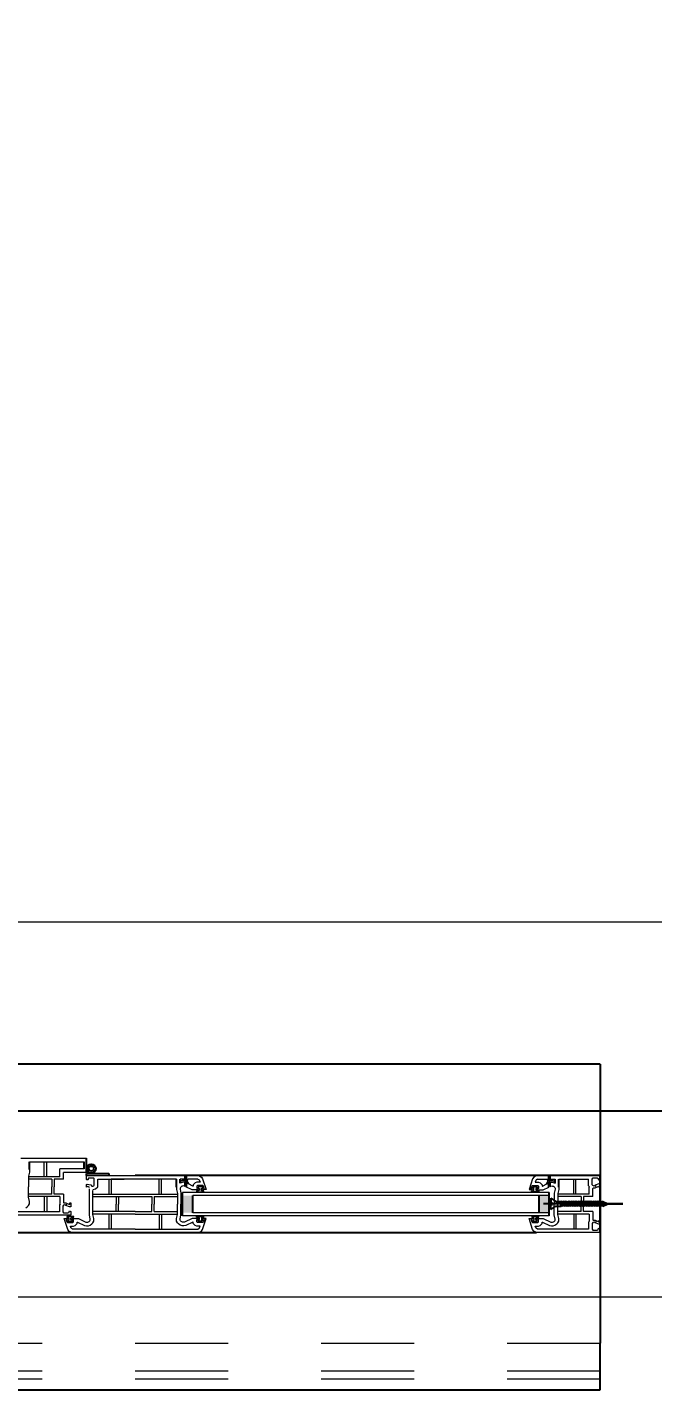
# Model space of a CAD drawing. Header units: metres. Extents: x -355 to 973, y -73 to 238.
# Drawn here: x 515.918 to 516.591, y 91.304 to 92.769 of the extents above; entities that cross this region are included whole.
import ezdxf

# ---------------------------------------------------------------- set-up
doc = ezdxf.new("R2010")
doc.units = ezdxf.units.M
doc.header["$LTSCALE"] = 3
doc.header["$MEASUREMENT"] = 0
for name, pattern in [('1', [30, 6, 6, 6, 6, 6]), ('202$0$HIDDEN', [0.375, 0.25, -0.125]), ('DASHED2', [0.375, 0.25, -0.125])]:
    doc.linetypes.add(name, pattern=pattern)
doc.layers.add('01B', color=10, linetype='Continuous')
doc.layers.add('5', color=2, linetype='Continuous')
doc.layers.add('05', color=21, linetype='Continuous', lineweight=5)
doc.layers.add('15', color=63, linetype='DASHED2', lineweight=15)
doc.styles.get("Standard").update_dxf_attribs({"font": 'arial.ttf'})
doc.dimstyles.new('ahmad', dxfattribs={"dimtxt": 0.2, "dimasz": 0.1375, "dimexe": 0, "dimexo": 0.0625, "dimgap": 0.09, "dimtad": 0, "dimzin": 0, "dimdsep": 46, "dimtxsty": 'Standard', "dimblk": 'OBLIQUE', "dimcen": 0.09, "dimclrd": 245, "dimclrt": 61, "dimadec": 0, "dimazin": 0, "dimtfac": 1, "dimtofl": 0, "dimtmove": 0, "dimatfit": 3, "dimldrblk": 'OBLIQUE', "dimfxl": 0, "dimfxlon": 1, "dimtolj": 1, "dimtzin": 0, "dimlwd": 13, "dimarcsym": 0})

# ---------------------------------------------------------------- blocks, each defined once
blk = doc.blocks.new('_Oblique')
at = {"color": 0, "linetype": 'ByBlock', "lineweight": -2}
blk.add_line((-0.5, -0.5), (0.5, 0.5), dxfattribs=at)
blk = doc.blocks.new('*D858')
at = {"color": 245, "lineweight": 13, "transparency": 16777216}
for p, q in [((513.1213, 91.8073), (518.4036, 91.8073)), ((524.5213, 91.8073), (519.239, 91.8073))]:
    blk.add_line(p, q, dxfattribs=at)
at = {"layer": 'Defpoints', "color": 0, "transparency": 16777216}
for p in [(513.1213, 91.8073), (513.1213, 91.6073), (524.5213, 91.6042)]:
    blk.add_point(p, dxfattribs=at)
at = {"color": 245, "lineweight": 13, "transparency": 16777216, "xscale": 0.1375, "yscale": 0.1375, "zscale": 0.1375, "rotation": 180}
blk.add_blockref('_Oblique', (513.1213, 91.8073), dxfattribs=at)
at = {"color": 245, "lineweight": 13, "transparency": 16777216, "xscale": 0.1375, "yscale": 0.1375, "zscale": 0.1375}
blk.add_blockref('_Oblique', (524.5213, 91.8073), dxfattribs=at)
at = {"color": 61, "transparency": 16777216, "insert": (518.8213, 91.8073), "char_height": 0.2, "attachment_point": 5}
blk.add_mtext('\\A1;11.40', dxfattribs=at)
blk = doc.blocks.new('DSSSS')
at = {"layer": '05'}
for p, q in [((152.7604, -221.3864), (152.7604, -221.3872)), ((152.7604, -221.3872), (152.7664, -221.3872)), ((152.7664, -221.3872), (152.7664, -221.3863))]:
    blk.add_line(p, q, dxfattribs=at)
blk.add_lwpolyline([(152.7664, -221.3863), (152.7646, -221.3863), (152.7646, -221.384), (152.7657, -221.384), (152.7654, -221.383), (152.7617, -221.383), (152.7617, -221.3838), (152.7623, -221.3841), (152.763, -221.3847), (152.763, -221.3859), (152.7619, -221.3864), (152.7604, -221.3864)], dxfattribs=at)
blk = doc.blocks.new('ddd')
at = {"layer": '01B'}
for points in [[(1655.8293, 1003.8705), (1655.8184, 1003.8705), (1655.8184, 1003.889), (1655.8293, 1003.889)], [(1656.2018, 1003.8705), (1656.2127, 1003.8705), (1656.2127, 1003.889), (1656.2018, 1003.889)]]:
    blk.add_hatch(color=143, dxfattribs=at).paths.add_polyline_path(points)
at = {"layer": '01B', "color": 32}
for p in [(1655.7637, 1004.0793), (1655.7637, 1003.7293)]:
    blk.add_line(p, (1655.7637, 1004.0293), dxfattribs=at)
at = {"layer": '01B', "color": 143}
for p, q in [((1655.7637, 1003.9104), (1655.7637, 1003.8491)), ((1657.1951, 1003.9104), (1655.8322, 1003.9104)), ((1655.8184, 1003.8923), (1655.8184, 1003.8672)), ((1655.8293, 1003.889), (1655.8293, 1003.8705)), ((1656.2018, 1003.889), (1656.2018, 1003.8705)), ((1656.2127, 1003.8923), (1656.2127, 1003.8672)), ((1655.7802, 1003.8793), (1655.7393, 1003.8793)), ((1655.7393, 1003.8793), (1655.8247, 1003.8793)), ((1655.7608, 1003.8819), (1655.7555, 1003.8793)), ((1655.7608, 1003.8768), (1655.7555, 1003.8793)), ((1655.7608, 1003.8819), (1655.7587, 1003.8793)), ((1655.7608, 1003.8768), (1655.7587, 1003.8793)), ((1655.7621, 1003.8819), (1655.76, 1003.8793)), ((1655.7621, 1003.8768), (1655.76, 1003.8793)), ((1655.7608, 1003.8819), (1655.7616, 1003.8813)), ((1655.7608, 1003.8768), (1655.7616, 1003.8774)), ((1655.7633, 1003.8819), (1655.7612, 1003.8793)), ((1655.7633, 1003.8768), (1655.7612, 1003.8793)), ((1655.7621, 1003.8819), (1655.7628, 1003.8813)), ((1655.7621, 1003.8768), (1655.7628, 1003.8774)), ((1655.7646, 1003.8819), (1655.7624, 1003.8793)), ((1655.7646, 1003.8768), (1655.7624, 1003.8793)), ((1655.7633, 1003.8819), (1655.7641, 1003.8813)), ((1655.7633, 1003.8768), (1655.7641, 1003.8774)), ((1655.7658, 1003.8819), (1655.7637, 1003.8793)), ((1655.7658, 1003.8768), (1655.7637, 1003.8793)), ((1655.7646, 1003.8819), (1655.7653, 1003.8813)), ((1655.7646, 1003.8768), (1655.7653, 1003.8774)), ((1655.7671, 1003.8819), (1655.7649, 1003.8793)), ((1655.7671, 1003.8768), (1655.7649, 1003.8793)), ((1655.7658, 1003.8819), (1655.7666, 1003.8813)), ((1655.7658, 1003.8768), (1655.7666, 1003.8774)), ((1655.7683, 1003.8819), (1655.7662, 1003.8793)), ((1655.7683, 1003.8768), (1655.7662, 1003.8793)), ((1655.7671, 1003.8819), (1655.7678, 1003.8813)), ((1655.7671, 1003.8768), (1655.7678, 1003.8774)), ((1655.7696, 1003.8819), (1655.7674, 1003.8793)), ((1655.7696, 1003.8768), (1655.7674, 1003.8793)), ((1655.7683, 1003.8819), (1655.769, 1003.8813)), ((1655.7683, 1003.8768), (1655.769, 1003.8774)), ((1655.7708, 1003.8819), (1655.7687, 1003.8793)), ((1655.7708, 1003.8768), (1655.7687, 1003.8793)), ((1655.7696, 1003.8819), (1655.7703, 1003.8813)), ((1655.7696, 1003.8768), (1655.7703, 1003.8774)), ((1655.7721, 1003.8819), (1655.7699, 1003.8793)), ((1655.7721, 1003.8768), (1655.7699, 1003.8793)), ((1655.7708, 1003.8819), (1655.7715, 1003.8813)), ((1655.7708, 1003.8768), (1655.7715, 1003.8774)), ((1655.7733, 1003.8819), (1655.7712, 1003.8793)), ((1655.7733, 1003.8768), (1655.7712, 1003.8793)), ((1655.7721, 1003.8819), (1655.7728, 1003.8813)), ((1655.7721, 1003.8768), (1655.7728, 1003.8774)), ((1655.7745, 1003.8819), (1655.7724, 1003.8793)), ((1655.7745, 1003.8768), (1655.7724, 1003.8793)), ((1655.7733, 1003.8819), (1655.774, 1003.8813)), ((1655.7733, 1003.8768), (1655.774, 1003.8774)), ((1655.7758, 1003.8819), (1655.7737, 1003.8793)), ((1655.7758, 1003.8768), (1655.7737, 1003.8793)), ((1655.7745, 1003.8819), (1655.7753, 1003.8813)), ((1655.7745, 1003.8768), (1655.7753, 1003.8774)), ((1655.777, 1003.8819), (1655.7749, 1003.8793)), ((1655.777, 1003.8768), (1655.7749, 1003.8793)), ((1655.7758, 1003.8819), (1655.7765, 1003.8813)), ((1655.7758, 1003.8768), (1655.7765, 1003.8774)), ((1655.7783, 1003.8819), (1655.7762, 1003.8793)), ((1655.7783, 1003.8768), (1655.7762, 1003.8793)), ((1655.777, 1003.8819), (1655.7778, 1003.8813)), ((1655.777, 1003.8768), (1655.7778, 1003.8774)), ((1655.7795, 1003.8819), (1655.7774, 1003.8793)), ((1655.7795, 1003.8768), (1655.7774, 1003.8793)), ((1655.7783, 1003.8819), (1655.779, 1003.8813)), ((1655.7783, 1003.8768), (1655.779, 1003.8774)), ((1655.7808, 1003.8819), (1655.7786, 1003.8793)), ((1655.7808, 1003.8768), (1655.7786, 1003.8793)), ((1655.7795, 1003.8819), (1655.7803, 1003.8813)), ((1655.7795, 1003.8768), (1655.7803, 1003.8774)), ((1655.782, 1003.8819), (1655.7799, 1003.8793)), ((1655.782, 1003.8768), (1655.7799, 1003.8793)), ((1655.7808, 1003.8819), (1655.7815, 1003.8813)), ((1655.7808, 1003.8768), (1655.7815, 1003.8774)), ((1655.7833, 1003.8819), (1655.7811, 1003.8793)), ((1655.7833, 1003.8768), (1655.7811, 1003.8793)), ((1655.782, 1003.8819), (1655.7827, 1003.8813)), ((1655.782, 1003.8768), (1655.7827, 1003.8774)), ((1655.7845, 1003.8819), (1655.7824, 1003.8793)), ((1655.7845, 1003.8768), (1655.7824, 1003.8793)), ((1655.7833, 1003.8819), (1655.784, 1003.8813)), ((1655.7833, 1003.8768), (1655.784, 1003.8774)), ((1655.7858, 1003.8819), (1655.7836, 1003.8793)), ((1655.7858, 1003.8768), (1655.7836, 1003.8793)), ((1655.7845, 1003.8819), (1655.7852, 1003.8813)), ((1655.7845, 1003.8768), (1655.7852, 1003.8774)), ((1655.787, 1003.8819), (1655.7849, 1003.8793)), ((1655.787, 1003.8768), (1655.7849, 1003.8793)), ((1655.7858, 1003.8819), (1655.7865, 1003.8813)), ((1655.7858, 1003.8768), (1655.7865, 1003.8774)), ((1655.7882, 1003.8819), (1655.7861, 1003.8793)), ((1655.7882, 1003.8768), (1655.7861, 1003.8793)), ((1655.787, 1003.8819), (1655.7877, 1003.8813)), ((1655.787, 1003.8768), (1655.7877, 1003.8774)), ((1655.7895, 1003.8819), (1655.7874, 1003.8793)), ((1655.7895, 1003.8768), (1655.7874, 1003.8793)), ((1655.7882, 1003.8819), (1655.789, 1003.8813)), ((1655.7882, 1003.8768), (1655.789, 1003.8774)), ((1655.7907, 1003.8819), (1655.7886, 1003.8793)), ((1655.7907, 1003.8768), (1655.7886, 1003.8793)), ((1655.7895, 1003.8819), (1655.7902, 1003.8813)), ((1655.7895, 1003.8768), (1655.7902, 1003.8774)), ((1655.792, 1003.8819), (1655.7899, 1003.8793)), ((1655.792, 1003.8768), (1655.7899, 1003.8793)), ((1655.7907, 1003.8819), (1655.7915, 1003.8813)), ((1655.7907, 1003.8768), (1655.7915, 1003.8774)), ((1655.7932, 1003.8819), (1655.7911, 1003.8793)), ((1655.7932, 1003.8768), (1655.7911, 1003.8793)), ((1655.792, 1003.8819), (1655.7927, 1003.8813)), ((1655.792, 1003.8768), (1655.7927, 1003.8774)), ((1655.7945, 1003.8819), (1655.7923, 1003.8793)), ((1655.7945, 1003.8768), (1655.7923, 1003.8793)), ((1655.7932, 1003.8819), (1655.794, 1003.8813)), ((1655.7932, 1003.8768), (1655.794, 1003.8774)), ((1655.7957, 1003.8819), (1655.7936, 1003.8793)), ((1655.7957, 1003.8768), (1655.7936, 1003.8793)), ((1655.7945, 1003.8819), (1655.7952, 1003.8813)), ((1655.7945, 1003.8768), (1655.7952, 1003.8774)), ((1655.797, 1003.8819), (1655.7948, 1003.8793)), ((1655.797, 1003.8768), (1655.7948, 1003.8793)), ((1655.7957, 1003.8819), (1655.7965, 1003.8813)), ((1655.7957, 1003.8768), (1655.7965, 1003.8774)), ((1655.7982, 1003.8819), (1655.7961, 1003.8793)), ((1655.7982, 1003.8768), (1655.7961, 1003.8793)), ((1655.797, 1003.8819), (1655.7977, 1003.8813)), ((1655.797, 1003.8768), (1655.7977, 1003.8774)), ((1655.7995, 1003.8819), (1655.7973, 1003.8793)), ((1655.7995, 1003.8768), (1655.7973, 1003.8793)), ((1655.7982, 1003.8819), (1655.7989, 1003.8813)), ((1655.7982, 1003.8768), (1655.7989, 1003.8774)), ((1655.8007, 1003.8819), (1655.7986, 1003.8793)), ((1655.8007, 1003.8768), (1655.7986, 1003.8793)), ((1655.7995, 1003.8819), (1655.8002, 1003.8813)), ((1655.7995, 1003.8768), (1655.8002, 1003.8774)), ((1655.8019, 1003.8819), (1655.7998, 1003.8793)), ((1655.8019, 1003.8768), (1655.7998, 1003.8793)), ((1655.8007, 1003.8819), (1655.8014, 1003.8813)), ((1655.8007, 1003.8768), (1655.8014, 1003.8774)), ((1655.8032, 1003.8819), (1655.8011, 1003.8793)), ((1655.8032, 1003.8768), (1655.8011, 1003.8793)), ((1655.8019, 1003.8819), (1655.8027, 1003.8813)), ((1655.8019, 1003.8768), (1655.8027, 1003.8774)), ((1655.8044, 1003.8819), (1655.8023, 1003.8793)), ((1655.8044, 1003.8768), (1655.8023, 1003.8793)), ((1655.8032, 1003.8819), (1655.8039, 1003.8813)), ((1655.8032, 1003.8768), (1655.8039, 1003.8774)), ((1655.8057, 1003.8819), (1655.8036, 1003.8793)), ((1655.8057, 1003.8768), (1655.8036, 1003.8793)), ((1655.8044, 1003.8819), (1655.8052, 1003.8813)), ((1655.8044, 1003.8768), (1655.8052, 1003.8774)), ((1655.8114, 1003.8819), (1655.8057, 1003.8819)), ((1655.8057, 1003.8819), (1655.8057, 1003.8793)), ((1655.8057, 1003.8768), (1655.8057, 1003.8793)), ((1655.8114, 1003.8768), (1655.8057, 1003.8768)), ((1655.8168, 1003.8855), (1655.8114, 1003.8819)), ((1655.8168, 1003.8732), (1655.8114, 1003.8768)), ((1655.8168, 1003.8803), (1655.8147, 1003.8803)), ((1655.8147, 1003.8803), (1655.8147, 1003.8793)), ((1655.8147, 1003.8784), (1655.8147, 1003.8793)), ((1655.8168, 1003.8784), (1655.8147, 1003.8784)), ((1655.8168, 1003.8855), (1655.8168, 1003.8803)), ((1655.8168, 1003.8732), (1655.8168, 1003.8784)), ((1655.8082, 1003.8614), (1655.8082, 1003.8529)), ((1655.8174, 1003.8607), (1655.8174, 1003.8566)), ((1655.8189, 1003.8615), (1655.8189, 1003.8572)), ((1656.2084, 1003.8615), (1656.2084, 1003.8572)), ((1656.2099, 1003.8607), (1656.2099, 1003.8566)), ((1656.2192, 1003.8614), (1656.2192, 1003.8529)), ((1655.7637, 1003.8491), (1656.2637, 1003.8491)), ((1655.8119, 1003.8571), (1655.8119, 1003.8529)), ((1655.8123, 1003.8555), (1655.8122, 1003.8549)), ((1655.8174, 1003.8529), (1655.8174, 1003.8491)), ((1655.8189, 1003.8572), (1655.8178, 1003.8551)), ((1655.8181, 1003.8545), (1655.8189, 1003.8529)), ((1655.8189, 1003.8529), (1655.8189, 1003.8491)), ((1655.8209, 1003.8581), (1655.8193, 1003.8551)), ((1655.8193, 1003.8551), (1655.8204, 1003.8529)), ((1656.2065, 1003.8581), (1656.2081, 1003.8551)), ((1656.2081, 1003.8551), (1656.207, 1003.8529)), ((1656.2084, 1003.8572), (1656.2095, 1003.8551)), ((1656.2092, 1003.8545), (1656.2084, 1003.8529)), ((1656.2084, 1003.8529), (1656.2084, 1003.8491)), ((1656.2099, 1003.8529), (1656.2099, 1003.8491)), ((1656.215, 1003.8555), (1656.2152, 1003.8549)), ((1656.2154, 1003.8571), (1656.2154, 1003.8529)), ((1656.2921, 1003.8467), (1656.2921, 1003.8491)), ((1656.3159, 1003.8467), (1656.2921, 1003.8467)), ((1656.3159, 1003.8491), (1656.3159, 1003.8467)), ((1656.3159, 1003.8456), (1656.3159, 1003.8304)), ((1656.3185, 1003.8418), (1656.3185, 1003.8342)), ((1656.3774, 1003.8427), (1656.3774, 1003.8342))]:
    blk.add_line(p, q, dxfattribs=at)
for radius in [0.00477, 0.00274]:
    blk.add_circle((1656.3109, 1003.8416), radius, dxfattribs=at)
at = {"layer": '05', "color": 143}
for p, q in [((1655.7637, 1003.9064), (1655.7637, 1003.9104)), ((1655.7651, 1003.9057), (1655.7637, 1003.9064)), ((1655.7656, 1003.9063), (1655.7651, 1003.9057)), ((1655.7667, 1003.9078), (1655.7656, 1003.9073)), ((1655.7656, 1003.9073), (1655.7656, 1003.9063)), ((1655.771, 1003.9078), (1655.7667, 1003.9078)), ((1655.7716, 1003.9077), (1655.771, 1003.9078)), ((1655.7722, 1003.9067), (1655.7716, 1003.9077)), ((1655.7722, 1003.9006), (1655.7722, 1003.9067)), ((1655.776, 1003.8993), (1655.776, 1003.9066)), ((1655.776, 1003.9066), (1655.8311, 1003.9066)), ((1655.7896, 1003.8904), (1655.7896, 1003.9066)), ((1655.7921, 1003.8904), (1655.7921, 1003.9066)), ((1655.8311, 1003.9066), (1655.8323, 1003.9058)), ((1655.8323, 1003.9058), (1655.8328, 1003.9052)), ((1655.8328, 1003.9052), (1655.8334, 1003.9033)), ((1656.1945, 1003.9052), (1656.1939, 1003.9033)), ((1656.195, 1003.9058), (1656.1945, 1003.9052)), ((1656.1962, 1003.9066), (1656.195, 1003.9058)), ((1656.2637, 1003.9066), (1656.1962, 1003.9066)), ((1656.2352, 1003.8904), (1656.2352, 1003.9066)), ((1656.2377, 1003.8904), (1656.2377, 1003.9066)), ((1656.2637, 1003.9104), (1656.3322, 1003.9104)), ((1656.2637, 1003.9066), (1656.3311, 1003.9066)), ((1656.2896, 1003.8904), (1656.2896, 1003.9066)), ((1656.2921, 1003.8904), (1656.2921, 1003.9066)), ((1656.3311, 1003.9066), (1656.3323, 1003.9058)), ((1656.3322, 1003.9104), (1656.3349, 1003.9087)), ((1656.3323, 1003.9058), (1656.3328, 1003.9052)), ((1656.3328, 1003.9052), (1656.3334, 1003.9033)), ((1656.3349, 1003.9087), (1656.3362, 1003.907)), ((1656.3362, 1003.907), (1656.3401, 1003.8953)), ((1655.7637, 1003.9013), (1655.7651, 1003.9014)), ((1655.7637, 1003.8972), (1655.7637, 1003.9013)), ((1655.764, 1003.897), (1655.7637, 1003.8972)), ((1655.7646, 1003.8971), (1655.764, 1003.897)), ((1655.7647, 1003.8984), (1655.7646, 1003.8971)), ((1655.7652, 1003.8989), (1655.7647, 1003.8984)), ((1655.7651, 1003.9014), (1655.7689, 1003.8999)), ((1655.7689, 1003.8971), (1655.7652, 1003.8989)), ((1655.7687, 1003.8985), (1655.7678, 1003.899)), ((1655.7678, 1003.899), (1655.7683, 1003.8988)), ((1655.7683, 1003.8988), (1655.7687, 1003.8985)), ((1655.7689, 1003.8999), (1655.7702, 1003.8991)), ((1655.7701, 1003.8971), (1655.7689, 1003.8971)), ((1655.7712, 1003.8971), (1655.7701, 1003.8971)), ((1655.7702, 1003.8991), (1655.7715, 1003.8997)), ((1655.7715, 1003.8967), (1655.7712, 1003.8971)), ((1655.7715, 1003.8997), (1655.7722, 1003.9006)), ((1655.7715, 1003.8878), (1655.7715, 1003.8967)), ((1655.7752, 1003.8982), (1655.776, 1003.8993)), ((1655.7754, 1003.8979), (1655.7752, 1003.8982)), ((1655.7754, 1003.8904), (1655.7754, 1003.8979)), ((1655.7754, 1003.8904), (1655.8091, 1003.8904)), ((1655.8082, 1003.898), (1655.8081, 1003.8954)), ((1655.8081, 1003.8954), (1655.8091, 1003.891)), ((1655.8093, 1003.8999), (1655.8082, 1003.898)), ((1655.8091, 1003.891), (1655.8091, 1003.8841)), ((1655.8103, 1003.9011), (1655.8093, 1003.8999)), ((1655.8122, 1003.9024), (1655.8103, 1003.9011)), ((1655.814, 1003.903), (1655.8122, 1003.9024)), ((1655.816, 1003.9031), (1655.814, 1003.903)), ((1655.818, 1003.9027), (1655.816, 1003.9031)), ((1655.8257, 1003.899), (1655.818, 1003.9027)), ((1655.8261, 1003.899), (1655.8257, 1003.899)), ((1655.8282, 1003.9026), (1655.8261, 1003.9005)), ((1655.8261, 1003.9005), (1655.8261, 1003.899)), ((1655.8301, 1003.9033), (1655.8282, 1003.9026)), ((1655.8334, 1003.9033), (1655.8301, 1003.9033)), ((1656.1939, 1003.9033), (1656.1973, 1003.9033)), ((1656.1973, 1003.9033), (1656.1992, 1003.9026)), ((1656.1992, 1003.9026), (1656.2012, 1003.9005)), ((1656.2012, 1003.9005), (1656.2012, 1003.899)), ((1656.2012, 1003.899), (1656.2017, 1003.899)), ((1656.2017, 1003.899), (1656.2093, 1003.9027)), ((1656.2093, 1003.9027), (1656.2113, 1003.9031)), ((1656.2113, 1003.9031), (1656.2133, 1003.903)), ((1656.2133, 1003.903), (1656.2152, 1003.9024)), ((1656.2152, 1003.9024), (1656.217, 1003.9011)), ((1656.217, 1003.9011), (1656.218, 1003.8999)), ((1656.218, 1003.8999), (1656.2192, 1003.898)), ((1656.2192, 1003.8954), (1656.2182, 1003.891)), ((1656.2182, 1003.891), (1656.2182, 1003.8841)), ((1656.2637, 1003.8904), (1656.2182, 1003.8904)), ((1656.2192, 1003.898), (1656.2192, 1003.8954)), ((1656.2637, 1003.8904), (1656.3091, 1003.8904)), ((1656.3082, 1003.898), (1656.3081, 1003.8954)), ((1656.3081, 1003.8954), (1656.3091, 1003.891)), ((1656.3093, 1003.8999), (1656.3082, 1003.898)), ((1656.3091, 1003.891), (1656.3091, 1003.8833)), ((1656.3103, 1003.9011), (1656.3093, 1003.8999)), ((1656.3122, 1003.9024), (1656.3103, 1003.9011)), ((1656.3124, 1003.8976), (1656.3119, 1003.8969)), ((1656.3119, 1003.8969), (1656.3119, 1003.8958)), ((1656.3119, 1003.8958), (1656.3129, 1003.8914)), ((1656.314, 1003.903), (1656.3122, 1003.9024)), ((1656.313, 1003.8983), (1656.3124, 1003.8976)), ((1656.3129, 1003.8914), (1656.3129, 1003.8833)), ((1656.3138, 1003.8989), (1656.313, 1003.8983)), ((1656.3147, 1003.8992), (1656.3138, 1003.8989)), ((1656.316, 1003.9031), (1656.314, 1003.903)), ((1656.3157, 1003.8993), (1656.3147, 1003.8992)), ((1656.3168, 1003.899), (1656.3157, 1003.8993)), ((1656.318, 1003.9027), (1656.316, 1003.9031)), ((1656.3248, 1003.8951), (1656.3168, 1003.899)), ((1656.3257, 1003.899), (1656.318, 1003.9027)), ((1656.3312, 1003.8951), (1656.3248, 1003.8951)), ((1656.3261, 1003.899), (1656.3257, 1003.899)), ((1656.3282, 1003.9026), (1656.3261, 1003.9005)), ((1656.3261, 1003.9005), (1656.3261, 1003.899)), ((1656.3301, 1003.9033), (1656.3282, 1003.9026)), ((1656.3296, 1003.8939), (1656.3296, 1003.8929)), ((1656.3296, 1003.8929), (1656.3373, 1003.8929)), ((1656.3303, 1003.8993), (1656.3299, 1003.8989)), ((1656.3299, 1003.8989), (1656.3299, 1003.8964)), ((1656.3299, 1003.8964), (1656.3313, 1003.8958)), ((1656.3334, 1003.9033), (1656.3301, 1003.9033)), ((1656.3308, 1003.8995), (1656.3303, 1003.8993)), ((1656.3365, 1003.8995), (1656.3308, 1003.8995)), ((1656.3316, 1003.8953), (1656.3312, 1003.8951)), ((1656.3313, 1003.8958), (1656.3316, 1003.8955)), ((1656.3316, 1003.8955), (1656.3316, 1003.8953)), ((1656.3362, 1003.8953), (1656.3362, 1003.8957)), ((1656.3362, 1003.8957), (1656.3369, 1003.8957)), ((1656.3401, 1003.8953), (1656.3362, 1003.8953)), ((1656.3369, 1003.8993), (1656.3365, 1003.8995)), ((1656.3372, 1003.8989), (1656.3369, 1003.8993)), ((1656.3369, 1003.8957), (1656.3375, 1003.8958)), ((1656.3378, 1003.8966), (1656.3372, 1003.8989)), ((1656.3373, 1003.8929), (1656.3373, 1003.894)), ((1656.3375, 1003.8958), (1656.3377, 1003.8962)), ((1656.3377, 1003.8962), (1656.3378, 1003.8966)), ((1655.7715, 1003.8878), (1655.7817, 1003.8878)), ((1655.7817, 1003.8878), (1655.7817, 1003.8797)), ((1655.7817, 1003.8716), (1655.7817, 1003.8797)), ((1655.7842, 1003.8878), (1655.8091, 1003.8878)), ((1655.7842, 1003.8878), (1655.7842, 1003.8797)), ((1655.7842, 1003.8716), (1655.7842, 1003.8797)), ((1655.8091, 1003.8841), (1655.8091, 1003.8797)), ((1655.8091, 1003.8754), (1655.8091, 1003.8797)), ((1655.8091, 1003.8685), (1655.8091, 1003.8754)), ((1655.8129, 1003.8754), (1655.8129, 1003.8797)), ((1655.8129, 1003.868), (1655.8129, 1003.8754)), ((1656.2144, 1003.8754), (1656.2144, 1003.8797)), ((1656.2144, 1003.868), (1656.2144, 1003.8754)), ((1656.2431, 1003.8878), (1656.2182, 1003.8878)), ((1656.2182, 1003.8841), (1656.2182, 1003.8797)), ((1656.2182, 1003.8754), (1656.2182, 1003.8797)), ((1656.2182, 1003.8685), (1656.2182, 1003.8754)), ((1656.2431, 1003.8878), (1656.2431, 1003.8797)), ((1656.2431, 1003.8716), (1656.2431, 1003.8797)), ((1656.2637, 1003.8878), (1656.2457, 1003.8878)), ((1656.2457, 1003.8878), (1656.2457, 1003.8797)), ((1656.2457, 1003.8716), (1656.2457, 1003.8797)), ((1656.2637, 1003.8878), (1656.3091, 1003.8878)), ((1656.2817, 1003.8878), (1656.2817, 1003.8797)), ((1656.2817, 1003.8716), (1656.2817, 1003.8797)), ((1656.2842, 1003.8878), (1656.2842, 1003.8797)), ((1656.2842, 1003.8716), (1656.2842, 1003.8797)), ((1656.3091, 1003.8833), (1656.3091, 1003.865)), ((1656.3129, 1003.8833), (1656.3129, 1003.8632)), ((1656.3588, 1003.8717), (1656.3588, 1003.8879)), ((1656.3614, 1003.8717), (1656.3614, 1003.8879)), ((1655.764, 1003.8625), (1655.7637, 1003.8623)), ((1655.7637, 1003.8623), (1655.7637, 1003.8581)), ((1655.7646, 1003.8623), (1655.764, 1003.8625)), ((1655.7647, 1003.8611), (1655.7646, 1003.8623)), ((1655.7652, 1003.8606), (1655.7647, 1003.8611)), ((1655.7689, 1003.8624), (1655.7652, 1003.8606)), ((1655.7687, 1003.8609), (1655.7678, 1003.8604)), ((1655.7678, 1003.8604), (1655.7683, 1003.8606)), ((1655.7683, 1003.8606), (1655.7687, 1003.8609)), ((1655.7701, 1003.8623), (1655.7689, 1003.8624)), ((1655.7689, 1003.8595), (1655.7702, 1003.8603)), ((1655.7712, 1003.8623), (1655.7701, 1003.8623)), ((1655.7702, 1003.8603), (1655.7715, 1003.8597)), ((1655.7715, 1003.8628), (1655.7712, 1003.8623)), ((1655.7715, 1003.8716), (1655.7817, 1003.8716)), ((1655.7715, 1003.8716), (1655.7715, 1003.8628)), ((1655.7715, 1003.8597), (1655.7722, 1003.8589)), ((1655.7754, 1003.8615), (1655.7752, 1003.8613)), ((1655.7752, 1003.8613), (1655.776, 1003.8601)), ((1655.7754, 1003.8691), (1655.8091, 1003.8691)), ((1655.7754, 1003.8691), (1655.7754, 1003.8615)), ((1655.776, 1003.8601), (1655.776, 1003.8529)), ((1655.7842, 1003.8716), (1655.8091, 1003.8716)), ((1655.7896, 1003.8691), (1655.7896, 1003.8529)), ((1655.7921, 1003.8691), (1655.7921, 1003.8529)), ((1655.8081, 1003.864), (1655.8091, 1003.8685)), ((1655.8082, 1003.8614), (1655.8081, 1003.864)), ((1655.8119, 1003.8636), (1655.8129, 1003.868)), ((1655.8119, 1003.8626), (1655.8119, 1003.8636)), ((1655.8124, 1003.8618), (1655.8119, 1003.8626)), ((1655.813, 1003.8611), (1655.8124, 1003.8618)), ((1655.8138, 1003.8605), (1655.813, 1003.8611)), ((1655.8147, 1003.8603), (1655.8138, 1003.8605)), ((1655.8157, 1003.8602), (1655.8147, 1003.8603)), ((1655.8168, 1003.8604), (1655.8157, 1003.8602)), ((1655.8174, 1003.8607), (1655.8168, 1003.8604)), ((1655.8248, 1003.8643), (1655.8189, 1003.8615)), ((1655.8257, 1003.8605), (1655.8209, 1003.8581)), ((1655.8312, 1003.8643), (1655.8248, 1003.8643)), ((1655.8261, 1003.8605), (1655.8257, 1003.8605)), ((1655.8261, 1003.859), (1655.8261, 1003.8605)), ((1655.8296, 1003.8656), (1655.8296, 1003.8665)), ((1655.8296, 1003.8665), (1655.8373, 1003.8665)), ((1655.8299, 1003.863), (1655.8313, 1003.8637)), ((1655.8299, 1003.8605), (1655.8299, 1003.863)), ((1655.8303, 1003.8601), (1655.8299, 1003.8605)), ((1655.8308, 1003.8599), (1655.8303, 1003.8601)), ((1655.8365, 1003.8599), (1655.8308, 1003.8599)), ((1655.8316, 1003.8641), (1655.8312, 1003.8643)), ((1655.8313, 1003.8637), (1655.8316, 1003.8639)), ((1655.8316, 1003.8639), (1655.8316, 1003.8641)), ((1655.8362, 1003.8524), (1655.8401, 1003.8641)), ((1655.8401, 1003.8641), (1655.8362, 1003.8641)), ((1655.8362, 1003.8641), (1655.8362, 1003.8638)), ((1655.8362, 1003.8638), (1655.8369, 1003.8638)), ((1655.8369, 1003.8602), (1655.8365, 1003.8599)), ((1655.8369, 1003.8638), (1655.8375, 1003.8637)), ((1655.8372, 1003.8605), (1655.8369, 1003.8602)), ((1655.8378, 1003.8628), (1655.8372, 1003.8605)), ((1655.8373, 1003.8665), (1655.8373, 1003.8654)), ((1655.8375, 1003.8637), (1655.8377, 1003.8632)), ((1655.8377, 1003.8632), (1655.8378, 1003.8628)), ((1656.1911, 1003.8524), (1656.1872, 1003.8641)), ((1656.1872, 1003.8641), (1656.1911, 1003.8641)), ((1656.1896, 1003.8632), (1656.1895, 1003.8628)), ((1656.1895, 1003.8628), (1656.1902, 1003.8605)), ((1656.1899, 1003.8637), (1656.1896, 1003.8632)), ((1656.1904, 1003.8638), (1656.1899, 1003.8637)), ((1656.1977, 1003.8665), (1656.19, 1003.8665)), ((1656.19, 1003.8665), (1656.19, 1003.8654)), ((1656.1902, 1003.8605), (1656.1905, 1003.8602)), ((1656.1911, 1003.8638), (1656.1904, 1003.8638)), ((1656.1905, 1003.8602), (1656.1908, 1003.8599)), ((1656.1908, 1003.8599), (1656.1965, 1003.8599)), ((1656.1911, 1003.8641), (1656.1911, 1003.8638)), ((1656.1957, 1003.8641), (1656.1961, 1003.8643)), ((1656.1957, 1003.8639), (1656.1957, 1003.8641)), ((1656.196, 1003.8637), (1656.1957, 1003.8639)), ((1656.1974, 1003.863), (1656.196, 1003.8637)), ((1656.1961, 1003.8643), (1656.2025, 1003.8643)), ((1656.1965, 1003.8599), (1656.197, 1003.8601)), ((1656.197, 1003.8601), (1656.1974, 1003.8605)), ((1656.1974, 1003.8605), (1656.1974, 1003.863)), ((1656.1977, 1003.8656), (1656.1977, 1003.8665)), ((1656.2012, 1003.859), (1656.2012, 1003.8605)), ((1656.2012, 1003.8605), (1656.2017, 1003.8605)), ((1656.2017, 1003.8605), (1656.2065, 1003.8581)), ((1656.2025, 1003.8643), (1656.2084, 1003.8615)), ((1656.2099, 1003.8607), (1656.2106, 1003.8604)), ((1656.2106, 1003.8604), (1656.2116, 1003.8602)), ((1656.2116, 1003.8602), (1656.2126, 1003.8603)), ((1656.2126, 1003.8603), (1656.2135, 1003.8605)), ((1656.2135, 1003.8605), (1656.2143, 1003.8611)), ((1656.2143, 1003.8611), (1656.2149, 1003.8618)), ((1656.2154, 1003.8636), (1656.2144, 1003.868)), ((1656.2149, 1003.8618), (1656.2154, 1003.8626)), ((1656.2154, 1003.8626), (1656.2154, 1003.8636)), ((1656.2431, 1003.8716), (1656.2182, 1003.8716)), ((1656.3091, 1003.8691), (1656.2182, 1003.8691)), ((1656.2192, 1003.864), (1656.2182, 1003.8685)), ((1656.2192, 1003.8614), (1656.2192, 1003.864)), ((1656.2352, 1003.8691), (1656.2352, 1003.8529)), ((1656.2377, 1003.8691), (1656.2377, 1003.8529)), ((1656.3091, 1003.8716), (1656.2457, 1003.8716)), ((1656.2896, 1003.8529), (1656.2896, 1003.8691)), ((1656.2921, 1003.8529), (1656.2921, 1003.8691)), ((1656.3064, 1003.8635), (1656.3038, 1003.8611)), ((1656.3038, 1003.8611), (1656.3038, 1003.8529)), ((1656.3087, 1003.8641), (1656.3064, 1003.8635)), ((1656.3083, 1003.86), (1656.3076, 1003.8594)), ((1656.3092, 1003.8603), (1656.3083, 1003.86)), ((1656.3091, 1003.8641), (1656.3087, 1003.8641)), ((1656.3102, 1003.8603), (1656.3092, 1003.8603)), ((1656.3114, 1003.859), (1656.3102, 1003.8603)), ((1656.3129, 1003.8623), (1656.3132, 1003.8616)), ((1656.3132, 1003.8616), (1656.3139, 1003.8611)), ((1656.3139, 1003.8611), (1656.3146, 1003.8606)), ((1656.3146, 1003.8606), (1656.3154, 1003.8612)), ((1656.3154, 1003.8612), (1656.316, 1003.8616)), ((1656.316, 1003.8616), (1656.316, 1003.8587)), ((1656.3408, 1003.8691), (1656.3509, 1003.8691)), ((1656.3446, 1003.8717), (1656.3783, 1003.8717)), ((1656.3509, 1003.8691), (1656.3509, 1003.861)), ((1656.3509, 1003.8529), (1656.3509, 1003.861)), ((1656.3534, 1003.8691), (1656.3783, 1003.8691)), ((1656.3534, 1003.8691), (1656.3534, 1003.861)), ((1656.3534, 1003.8529), (1656.3534, 1003.861)), ((1656.3783, 1003.8567), (1656.3783, 1003.861)), ((1655.7637, 1003.8581), (1655.7651, 1003.858)), ((1655.7651, 1003.8537), (1655.7637, 1003.8531)), ((1655.7637, 1003.8531), (1655.7637, 1003.8491)), ((1655.8174, 1003.8491), (1655.7637, 1003.8491)), ((1655.7651, 1003.858), (1655.7689, 1003.8595)), ((1655.7656, 1003.8532), (1655.7651, 1003.8537)), ((1655.7656, 1003.8521), (1655.7656, 1003.8532)), ((1655.7667, 1003.8516), (1655.7656, 1003.8521)), ((1655.771, 1003.8516), (1655.7667, 1003.8516)), ((1655.7716, 1003.8517), (1655.771, 1003.8516)), ((1655.7722, 1003.8528), (1655.7716, 1003.8517)), ((1655.7722, 1003.8589), (1655.7722, 1003.8528)), ((1655.8082, 1003.8529), (1655.776, 1003.8529)), ((1655.814, 1003.8565), (1655.8119, 1003.8571)), ((1655.8174, 1003.8529), (1655.8119, 1003.8529)), ((1655.8143, 1003.8543), (1655.8122, 1003.8549)), ((1655.8144, 1003.8549), (1655.8123, 1003.8555)), ((1655.816, 1003.8563), (1655.814, 1003.8565)), ((1655.8165, 1003.8541), (1655.8143, 1003.8543)), ((1655.8164, 1003.8547), (1655.8144, 1003.8549)), ((1655.8174, 1003.8566), (1655.816, 1003.8563)), ((1655.8178, 1003.8551), (1655.8164, 1003.8547)), ((1655.8181, 1003.8545), (1655.8165, 1003.8541)), ((1655.8322, 1003.8491), (1655.8189, 1003.8491)), ((1655.8311, 1003.8529), (1655.8204, 1003.8529)), ((1655.8282, 1003.8568), (1655.8261, 1003.859)), ((1655.8301, 1003.8561), (1655.8282, 1003.8568)), ((1655.8334, 1003.8561), (1655.8301, 1003.8561)), ((1655.8311, 1003.8529), (1655.8323, 1003.8536)), ((1655.8322, 1003.8491), (1655.8349, 1003.8507)), ((1655.8323, 1003.8536), (1655.8328, 1003.8543)), ((1655.8328, 1003.8543), (1655.8334, 1003.8561)), ((1655.8349, 1003.8507), (1655.8362, 1003.8524)), ((1656.1924, 1003.8507), (1656.1911, 1003.8524)), ((1656.1951, 1003.8491), (1656.1924, 1003.8507)), ((1656.1945, 1003.8543), (1656.1939, 1003.8561)), ((1656.1939, 1003.8561), (1656.1973, 1003.8561)), ((1656.195, 1003.8536), (1656.1945, 1003.8543)), ((1656.1962, 1003.8529), (1656.195, 1003.8536)), ((1656.1951, 1003.8491), (1656.2084, 1003.8491)), ((1656.1962, 1003.8529), (1656.207, 1003.8529)), ((1656.1973, 1003.8561), (1656.1992, 1003.8568)), ((1656.1992, 1003.8568), (1656.2012, 1003.859)), ((1656.2092, 1003.8545), (1656.2109, 1003.8541)), ((1656.2095, 1003.8551), (1656.2109, 1003.8547)), ((1656.2099, 1003.8566), (1656.2113, 1003.8563)), ((1656.2099, 1003.8529), (1656.2154, 1003.8529)), ((1656.2099, 1003.8491), (1656.2637, 1003.8491)), ((1656.2109, 1003.8547), (1656.2129, 1003.8549)), ((1656.2109, 1003.8541), (1656.213, 1003.8543)), ((1656.2113, 1003.8563), (1656.2133, 1003.8565)), ((1656.2129, 1003.8549), (1656.215, 1003.8555)), ((1656.213, 1003.8543), (1656.2152, 1003.8549)), ((1656.2133, 1003.8565), (1656.2154, 1003.8571)), ((1656.2192, 1003.8529), (1656.2896, 1003.8529)), ((1656.3159, 1003.8491), (1656.2637, 1003.8491)), ((1656.3038, 1003.8529), (1656.2754, 1003.8529)), ((1656.3076, 1003.8594), (1656.3076, 1003.8528)), ((1656.3076, 1003.8528), (1656.3079, 1003.8522)), ((1656.3079, 1003.8522), (1656.3083, 1003.8519)), ((1656.3083, 1003.8519), (1656.3138, 1003.8519)), ((1656.3154, 1003.8583), (1656.3114, 1003.859)), ((1656.3138, 1003.8519), (1656.3142, 1003.8521)), ((1656.3142, 1003.8521), (1656.3144, 1003.8526)), ((1656.3144, 1003.8533), (1656.3147, 1003.8536)), ((1656.3144, 1003.8526), (1656.3144, 1003.8533)), ((1656.3147, 1003.8536), (1656.3157, 1003.8536)), ((1656.316, 1003.8587), (1656.3154, 1003.8583)), ((1656.3157, 1003.8536), (1656.3159, 1003.8532)), ((1656.3159, 1003.8532), (1656.3159, 1003.8491)), ((1656.3159, 1003.8456), (1656.3408, 1003.8456)), ((1656.3408, 1003.8529), (1656.3408, 1003.8456)), ((1656.3408, 1003.8529), (1656.3509, 1003.8529)), ((1656.3446, 1003.8504), (1656.3446, 1003.8418)), ((1656.3446, 1003.8504), (1656.3783, 1003.8504)), ((1656.3534, 1003.8529), (1656.3783, 1003.8529)), ((1656.3588, 1003.8504), (1656.3588, 1003.8342)), ((1656.3614, 1003.8504), (1656.3614, 1003.8342)), ((1656.3773, 1003.8453), (1656.3783, 1003.8498)), ((1656.3774, 1003.8427), (1656.3773, 1003.8453)), ((1656.3783, 1003.8498), (1656.3783, 1003.8567)), ((1656.3866, 1003.8304), (1656.3159, 1003.8304)), ((1656.3185, 1003.8418), (1656.3446, 1003.8418)), ((1656.3774, 1003.8342), (1656.3185, 1003.8342))]:
    blk.add_line(p, q, dxfattribs=at)
at = {"layer": '05', "color": 107}
for p, q in [((1655.8184, 1003.8923), (1656.2127, 1003.8923)), ((1655.8184, 1003.889), (1656.2018, 1003.889)), ((1655.8184, 1003.8705), (1656.2018, 1003.8705)), ((1655.8184, 1003.8672), (1656.2127, 1003.8672))]:
    blk.add_line(p, q, dxfattribs=at)
at = {"layer": '05', "color": 143}
for points in [[(1655.7637, 1003.9104), (1655.8322, 1003.9104), (1655.8349, 1003.9087), (1655.8362, 1003.907), (1655.8401, 1003.8953), (1655.8362, 1003.8953), (1655.8362, 1003.8957), (1655.8369, 1003.8957), (1655.8375, 1003.8958), (1655.8377, 1003.8962), (1655.8378, 1003.8966), (1655.8372, 1003.8989), (1655.8369, 1003.8993), (1655.8365, 1003.8995), (1655.8308, 1003.8995), (1655.8303, 1003.8993), (1655.8299, 1003.8989), (1655.8299, 1003.8964), (1655.8313, 1003.8958), (1655.8316, 1003.8955), (1655.8316, 1003.8953), (1655.8312, 1003.8951), (1655.8248, 1003.8951), (1655.8168, 1003.899), (1655.8157, 1003.8993), (1655.8147, 1003.8992), (1655.8138, 1003.8989), (1655.813, 1003.8983), (1655.8124, 1003.8976), (1655.8119, 1003.8969), (1655.8119, 1003.8958), (1655.8129, 1003.8914), (1655.8129, 1003.8841), (1655.8129, 1003.8797)], [(1656.2637, 1003.9104), (1656.1951, 1003.9104), (1656.1924, 1003.9087), (1656.1911, 1003.907), (1656.1872, 1003.8953), (1656.1911, 1003.8953), (1656.1911, 1003.8957), (1656.1904, 1003.8957), (1656.1899, 1003.8958), (1656.1896, 1003.8962), (1656.1895, 1003.8966), (1656.1902, 1003.8989), (1656.1905, 1003.8993), (1656.1908, 1003.8995), (1656.1965, 1003.8995), (1656.197, 1003.8993), (1656.1974, 1003.8989), (1656.1974, 1003.8964), (1656.196, 1003.8958), (1656.1957, 1003.8955), (1656.1957, 1003.8953), (1656.1961, 1003.8951), (1656.2025, 1003.8951), (1656.2106, 1003.899), (1656.2116, 1003.8993), (1656.2126, 1003.8992), (1656.2135, 1003.8989), (1656.2143, 1003.8983), (1656.2149, 1003.8976), (1656.2154, 1003.8969), (1656.2154, 1003.8958), (1656.2144, 1003.8914), (1656.2144, 1003.8841), (1656.2144, 1003.8797)], [(1656.3373, 1003.894), (1656.3349, 1003.894), (1656.3349, 1003.8969), (1656.3364, 1003.8969), (1656.336, 1003.8982), (1656.3312, 1003.8982), (1656.3312, 1003.8972), (1656.332, 1003.8969), (1656.3329, 1003.8961), (1656.3329, 1003.8945), (1656.3315, 1003.8939), (1656.3296, 1003.8939)], [(1656.3329, 1003.8917), (1656.4015, 1003.8917)], [(1656.3408, 1003.8691), (1656.3408, 1003.878), (1656.3404, 1003.8784), (1656.3393, 1003.8784), (1656.3381, 1003.8784), (1656.3344, 1003.8802), (1656.3339, 1003.8797), (1656.3338, 1003.8785), (1656.3333, 1003.8783), (1656.3329, 1003.8785), (1656.3329, 1003.8826), (1656.3343, 1003.8828), (1656.3381, 1003.8813), (1656.3394, 1003.8805), (1656.3408, 1003.881), (1656.3414, 1003.8819), (1656.3414, 1003.888), (1656.3409, 1003.889), (1656.3403, 1003.8891), (1656.336, 1003.8891), (1656.3348, 1003.8887), (1656.3348, 1003.8876), (1656.3343, 1003.8871), (1656.3329, 1003.8877), (1656.3329, 1003.8917)], [(1656.3446, 1003.8717), (1656.3446, 1003.8792), (1656.3444, 1003.8795), (1656.3452, 1003.8806), (1656.3452, 1003.8879), (1656.4004, 1003.8879)], [(1656.3814, 1003.8837), (1656.3795, 1003.8825), (1656.3785, 1003.8812), (1656.3774, 1003.8794), (1656.3773, 1003.8768), (1656.3783, 1003.8723), (1656.3783, 1003.8654), (1656.3783, 1003.861)], [(1655.8373, 1003.8654), (1655.8349, 1003.8654), (1655.8349, 1003.8625), (1655.8364, 1003.8625), (1655.836, 1003.8612), (1655.8312, 1003.8612), (1655.8312, 1003.8622), (1655.832, 1003.8626), (1655.8329, 1003.8633), (1655.8329, 1003.8649), (1655.8315, 1003.8656), (1655.8296, 1003.8656)], [(1656.19, 1003.8654), (1656.1924, 1003.8654), (1656.1924, 1003.8625), (1656.1909, 1003.8625), (1656.1913, 1003.8612), (1656.1961, 1003.8612), (1656.1961, 1003.8622), (1656.1953, 1003.8626), (1656.1944, 1003.8633), (1656.1944, 1003.8649), (1656.1958, 1003.8656), (1656.1977, 1003.8656)]]:
    blk.add_lwpolyline(points, dxfattribs=at)
blk.add_lwpolyline([(1656.3376, 1003.8801), (1656.338, 1003.8799), (1656.337, 1003.8803)], close=True, dxfattribs=at)
at = {"layer": '15'}
for p, q in [((1657.2637, 1003.9793), (1655.7637, 1003.9793)), ((1655.7637, 1003.7793), (1657.2637, 1003.7793))]:
    blk.add_line(p, q, dxfattribs=at)
at = {"layer": '5', "color": 32}
for p, q in [((1657.2637, 1004.0793), (1655.7637, 1004.0793)), ((1655.7637, 1003.7293), (1657.2637, 1003.7293))]:
    blk.add_line(p, q, dxfattribs=at)
at = {"layer": '5', "color": 5, "linetype": '202$0$HIDDEN', "lineweight": 5, "ltscale": 0.1}
for p, q in [((1657.2637, 1004.0678), (1655.7637, 1004.0678)), ((1657.2637, 1004.059), (1655.7637, 1004.059)), ((1657.2637, 1004.0293), (1655.7637, 1004.0293))]:
    blk.add_line(p, q, dxfattribs=at)
at = {"layer": '01B', "color": 143, "yscale": 1.275494208194687, "zscale": 1.275494208194687}
for p, xscale in [((1460.9846, 1286.271), 1.275494208194687), ((1851.0427, 1286.271), -1.275494208194687)]:
    blk.add_blockref('DSSSS', p, dxfattribs=dict(at, xscale=xscale))

msp = doc.modelspace()

# ---------------------------------------------------------------- linework, layer by layer
msp.add_line((514.1213, 91.6042), (524.5213, 91.6042))
at = {"layer": '05', "color": 0, "linetype": '1'}
for points in [[(512.7213, 91.4042), (529.7213, 91.4042), (529.7213, 104.2812), (512.7213, 104.2812)], [(512.7213, 91.6042), (529.5213, 91.6042), (529.5213, 104.0812), (512.7213, 104.0812)]]:
    msp.add_lwpolyline(points, dxfattribs=at)

# ---------------------------------------------------------------- block references
at = {"layer": '05', "rotation": 180}
msp.add_blockref('ddd', (2172.298, 1095.3836), dxfattribs=at)

# ---------------------------------------------------------------- dimensions: what is measured, and where the dimension line sits
dim = msp.add_linear_dim(base=(513.1213, 91.8073), p1=(524.5213, 91.6042), p2=(513.1213, 91.6073), dimstyle='ahmad')
dim.commit()
dim.dimension.update_dxf_attribs({"geometry": '*D858', "text_midpoint": (518.8213, 91.8073)})

doc.saveas('drawing.dxf')
